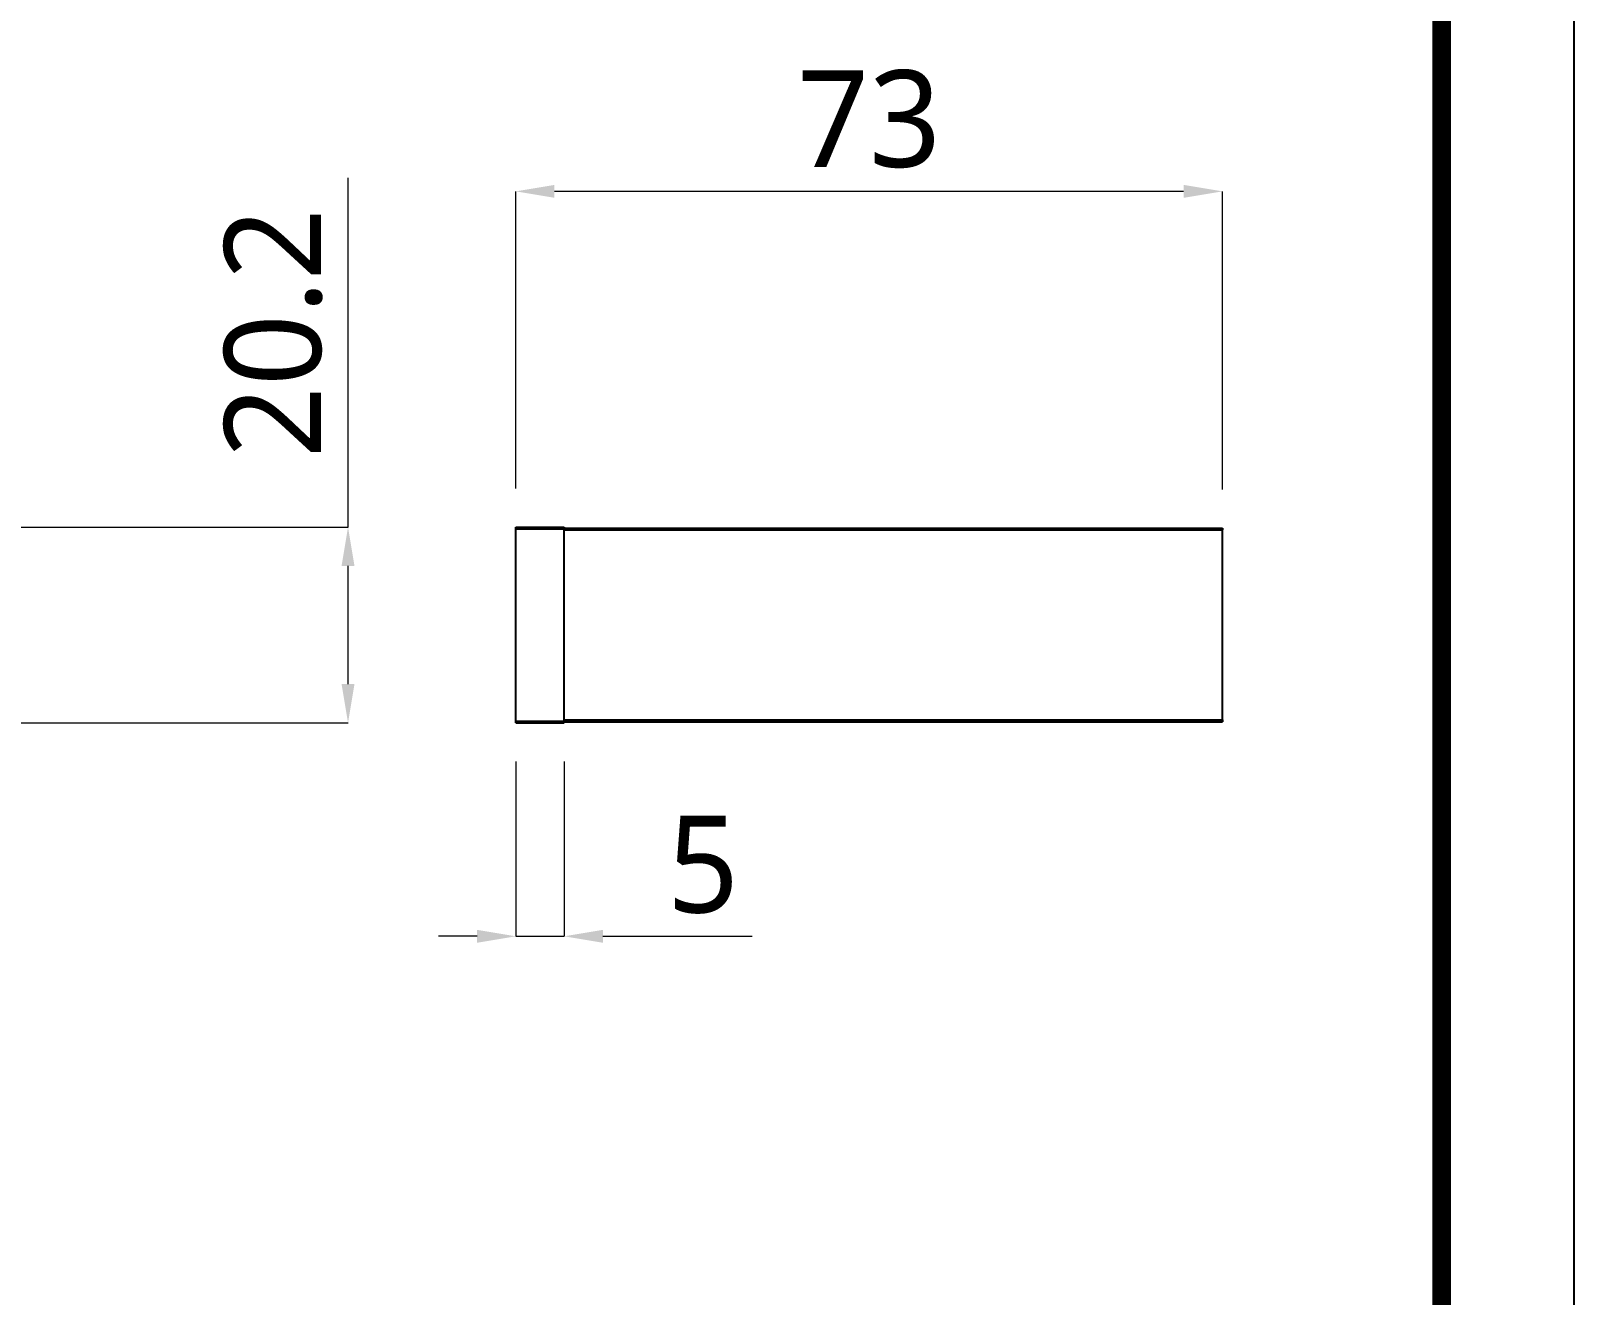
# Model space of a CAD drawing. Extents: x 16296677861 to 16296678707, y -37409618711 to -37409618091.
# Drawn here: x 16296678547.8 to 16296678707.2, y -37409618348.7 to -37409618218 of the extents above; entities that cross this region are included whole.
import ezdxf

# ---------------------------------------------------------------- set-up
doc = ezdxf.new("R2010")
doc.units = 0
doc.header["$LTSCALE"] = 10
doc.header["$MEASUREMENT"] = 0
doc.header["$PDMODE"] = 3
doc.header["$PDSIZE"] = -10
doc.layers.get('0').update_dxf_attribs({"linetype": 'CONTINUOUS'})
doc.layers.get('DEFPOINTS').update_dxf_attribs({"linetype": 'CONTINUOUS'})
doc.layers.add('1', color=7, linetype='CONTINUOUS')
doc.styles.add('Daelim Dimension', font='NanumGothic.ttf')
doc.dimstyles.new('DEFAULT', dxfattribs={"dimscale": 2, "dimtxt": 2, "dimasz": 2, "dimexe": 0, "dimexo": 2, "dimgap": 1, "dimtad": 1, "dimdec": 1, "dimzin": 9, "dimdsep": 46, "dimtxsty": 'Daelim Dimension', "dimcen": 0.5, "dimclrd": 252, "dimclre": 252, "dimclrt": 3, "dimadec": 1, "dimazin": 0, "dimtfac": 1, "dimtdec": 1, "dimtix": 1, "dimtmove": 0, "dimatfit": 3, "dimfxl": 1, "dimtolj": 1, "dimtzin": 1, "dimlwd": 9, "dimlwe": 9, "dimarcsym": 0})

# ---------------------------------------------------------------- blocks, each defined once
blk = doc.blocks.new('*D6')
at = {"color": 5, "lineweight": 9, "ltscale": 0.5, "transparency": 16777216}
for p, q in [((16296678597.85525, -37409618265.34208), (16296678597.85525, -37409618234.63256)), ((16296678666.85525, -37409618234.63256), (16296678601.85525, -37409618234.63256)), ((16296678670.85525, -37409618265.44208), (16296678670.85525, -37409618234.63256))]:
    blk.add_line(p, q, dxfattribs=at)
at = {"color": 5, "ltscale": 0.5, "transparency": 16777216}
for points in [[(16296678601.85525, -37409618233.9659), (16296678601.85525, -37409618235.29922), (16296678597.85525, -37409618234.63256)], [(16296678666.85525, -37409618233.9659), (16296678666.85525, -37409618235.29922), (16296678670.85525, -37409618234.63256)]]:
    blk.add_solid(points, dxfattribs=at)
at = {"layer": 'DEFPOINTS', "color": 0, "ltscale": 0.5, "transparency": 16777216}
for p in [(16296678597.85525, -37409618234.63256), (16296678597.85525, -37409618269.34208), (16296678670.85525, -37409618269.44208)]:
    blk.add_point(p, dxfattribs=at)
at = {"color": 7, "ltscale": 0.5, "transparency": 16777216, "insert": (16296678634.35525, -37409618227.18192), "char_height": 10, "attachment_point": 5, "style": 'Daelim Dimension'}
blk.add_mtext('\\A1;73', dxfattribs=at)
blk = doc.blocks.new('*D7')
at = {"color": 5, "lineweight": 9, "ltscale": 0.5, "transparency": 16777216}
for p, q in [((16296678597.855249, -37409618293.542084), (16296678597.855249, -37409618311.616379)), ((16296678602.855249, -37409618293.542084), (16296678602.855249, -37409618311.616379)), ((16296678593.855249, -37409618311.616379), (16296678589.855249, -37409618311.616379)), ((16296678597.855249, -37409618311.616379), (16296678602.855249, -37409618311.616379)), ((16296678606.855249, -37409618311.616379), (16296678622.28842, -37409618311.616379))]:
    blk.add_line(p, q, dxfattribs=at)
at = {"color": 5, "ltscale": 0.5, "transparency": 16777216}
for points in [[(16296678593.855249, -37409618310.949707), (16296678593.855249, -37409618312.283043), (16296678597.855249, -37409618311.616379)], [(16296678606.855249, -37409618310.949707), (16296678606.855249, -37409618312.283043), (16296678602.855249, -37409618311.616379)]]:
    blk.add_solid(points, dxfattribs=at)
at = {"layer": 'DEFPOINTS', "color": 0, "ltscale": 0.5, "transparency": 16777216}
for p in [(16296678597.855249, -37409618289.542084), (16296678602.855249, -37409618289.542084), (16296678597.855249, -37409618311.616379)]:
    blk.add_point(p, dxfattribs=at)
at = {"color": 7, "ltscale": 0.5, "transparency": 16777216, "insert": (16296678617.19829, -37409618304.23011), "char_height": 10, "attachment_point": 5, "style": 'Daelim Dimension'}
blk.add_mtext('\\A1;5', dxfattribs=at)
blk = doc.blocks.new('*D8')
at = {"color": 5, "lineweight": 9, "ltscale": 0.5, "transparency": 16777216}
for p, q in [((16296678580.523621, -37409618269.342087), (16296678580.523621, -37409618233.230507)), ((16296678541.80307, -37409618269.342087), (16296678580.523621, -37409618269.342087)), ((16296678580.523621, -37409618285.542091), (16296678580.523621, -37409618273.342087)), ((16296678541.80307, -37409618289.542091), (16296678580.523621, -37409618289.542091))]:
    blk.add_line(p, q, dxfattribs=at)
at = {"color": 5, "ltscale": 0.5, "transparency": 16777216}
for points in [[(16296678579.856951, -37409618273.342087), (16296678581.190281, -37409618273.342087), (16296678580.523621, -37409618269.342087)], [(16296678579.856951, -37409618285.542091), (16296678581.190281, -37409618285.542091), (16296678580.523621, -37409618289.542091)]]:
    blk.add_solid(points, dxfattribs=at)
at = {"layer": 'DEFPOINTS', "color": 0, "ltscale": 0.5, "transparency": 16777216}
for p in [(16296678537.80307, -37409618269.342087), (16296678580.523621, -37409618269.342087), (16296678537.80307, -37409618289.542091)]:
    blk.add_point(p, dxfattribs=at)
at = {"color": 7, "ltscale": 0.5, "transparency": 16777216, "insert": (16296678572.822599, -37409618249.286293), "char_height": 10, "attachment_point": 5, "rotation": 90, "style": 'Daelim Dimension'}
blk.add_mtext('\\A1;20.2', dxfattribs=at)

msp = doc.modelspace()

# ---------------------------------------------------------------- linework, layer by layer
at = {"ltscale": 0.5}
msp.add_lwpolyline([(16296677860.90015, -37409618711.43631), (16296678707.20015, -37409618711.43631), (16296678707.20015, -37409618091.336311), (16296677860.90015, -37409618091.336311)], close=True, dxfattribs=at)
at = {"color": 5, "linetype": 'ByBlock', "lineweight": 200, "const_width": 1.95}
msp.add_lwpolyline([(16296677874.508801, -37409618684.884178), (16296678693.508801, -37409618684.884178), (16296678693.508801, -37409618105.734177), (16296677874.508801, -37409618105.734177)], close=True, dxfattribs=at)
at = {"layer": '1', "color": 7, "linetype": 'Continuous'}
for p, q in [((16296678597.855249, -37409618269.514809), (16296678597.855249, -37409618269.342079)), ((16296678597.855249, -37409618269.342079), (16296678602.855249, -37409618269.342079)), ((16296678602.855249, -37409618269.342079), (16296678602.855249, -37409618269.514809)), ((16296678602.855249, -37409618269.442078), (16296678670.855249, -37409618269.442078)), ((16296678670.855249, -37409618269.442078), (16296678670.855249, -37409618269.623894)), ((16296678597.855249, -37409618289.369347), (16296678597.855249, -37409618269.514809)), ((16296678597.855249, -37409618269.514809), (16296678602.855249, -37409618269.514809)), ((16296678602.855249, -37409618289.369347), (16296678602.855249, -37409618269.514809)), ((16296678602.855249, -37409618289.260262), (16296678602.855249, -37409618269.623894)), ((16296678602.855249, -37409618269.623894), (16296678670.855249, -37409618269.623894)), ((16296678670.855249, -37409618289.260262), (16296678670.855249, -37409618269.623894)), ((16296678597.855249, -37409618289.542084), (16296678597.855249, -37409618289.369347)), ((16296678597.855249, -37409618289.369347), (16296678602.855249, -37409618289.369347)), ((16296678597.855249, -37409618289.542084), (16296678602.855249, -37409618289.542084)), ((16296678602.855249, -37409618289.260262), (16296678670.855249, -37409618289.260262)), ((16296678602.855249, -37409618289.369347), (16296678602.855249, -37409618289.542084)), ((16296678602.855249, -37409618289.442078), (16296678670.855249, -37409618289.442078)), ((16296678670.855249, -37409618289.260262), (16296678670.855249, -37409618289.442078))]:
    msp.add_line(p, q, dxfattribs=at)

# ---------------------------------------------------------------- dimensions: what is measured, and where the dimension line sits
at = {"ltscale": 0.5}
dim = msp.add_linear_dim(base=(16296678597.855249, -37409618234.632561), p1=(16296678670.855249, -37409618269.442078), p2=(16296678597.855249, -37409618269.342079), dimstyle='DEFAULT', override={"dimtxt": 5, "dimclrd": 5, "dimclre": 5, "dimclrt": 7}, dxfattribs=at)
dim.commit()
dim.dimension.update_dxf_attribs({"geometry": '*D6', "text_midpoint": (16296678634.355249, -37409618227.181923)})
dim = msp.add_linear_dim(base=(16296678580.523621, -37409618269.342087), p1=(16296678537.803061, -37409618289.542084), p2=(16296678537.803061, -37409618269.342079), angle=90, dimstyle='DEFAULT', override={"dimtxt": 5, "dimclrd": 5, "dimclre": 5, "dimclrt": 7}, dxfattribs=at)
dim.commit()
dim.dimension.update_dxf_attribs({"geometry": '*D8', "text_midpoint": (16296678580.523609, -37409618249.286293), "dimtype": 160})
dim = msp.add_linear_dim(base=(16296678597.855249, -37409618311.616379), p1=(16296678602.855249, -37409618289.542084), p2=(16296678597.855249, -37409618289.542084), dimstyle='DEFAULT', override={"dimtxt": 5, "dimclrd": 5, "dimclre": 5, "dimclrt": 7}, dxfattribs=at)
dim.commit()
dim.dimension.update_dxf_attribs({"geometry": '*D7', "text_midpoint": (16296678617.19829, -37409618311.616379), "dimtype": 160})

doc.saveas('drawing.dxf')
